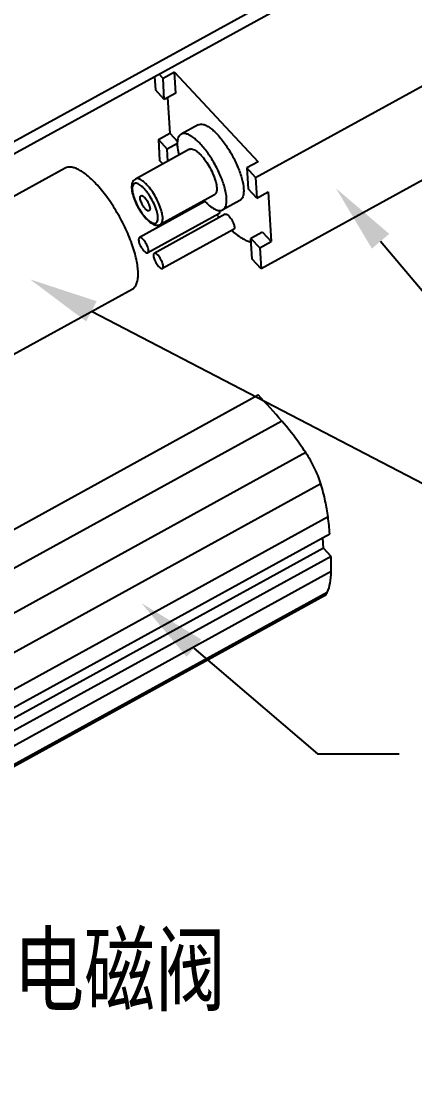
# Model space of a CAD drawing. Header units: millimetres. Extents: x 1514 to 2054, y 119 to 530.
# Drawn here: x 1791.4 to 1814.1, y 275.6 to 336.9 of the extents above; entities that cross this region are included whole.
import ezdxf
from ezdxf import colors
from ezdxf.entities.mleader import LeaderData, LeaderLine
from ezdxf.math import Vec2, Vec3

# ---------------------------------------------------------------- set-up
doc = ezdxf.new("R2010")
doc.units = ezdxf.units.MM
doc.header["$LTSCALE"] = 30.734
doc.layers.get('0').update_dxf_attribs({"linetype": 'CONTINUOUS'})
doc.layers.add('02___PRT_ALL_AXES', color=7, linetype='CONTINUOUS')
doc.styles.get("Standard").update_dxf_attribs({"font": 'SIMPLEX.SHX', "width": 0.75})

msp = doc.modelspace()

# ---------------------------------------------------------------- linework, layer by layer
at = {"color": 7}
for p, q in [((1771.278, 319.106), (1813.423, 342.298)), ((1813.465, 341.586), (1771.32, 318.394)), ((1804.945, 327.868), (1816.527, 334.241)), ((1799.11, 333.687), (1799.155, 332.926)), ((1799.596, 333.586), (1799.368, 333.829)), ((1800.253, 333.947), (1799.596, 333.586)), ((1799.667, 332.379), (1799.596, 333.586)), ((1800.324, 332.74), (1800.253, 333.947)), ((1800.253, 333.947), (1805.09, 328.777)), ((1799.667, 332.379), (1799.155, 332.926)), ((1800.324, 332.74), (1799.667, 332.379)), ((1799.86, 332.485), (1799.982, 330.417)), ((1799.324, 330.056), (1799.982, 330.417)), ((1799.982, 330.417), (1800.425, 329.943)), ((1801.622, 330.91), (1800.637, 330.368)), ((1799.324, 330.056), (1799.396, 328.849)), ((1799.324, 330.056), (1799.837, 329.508)), ((1800.422, 329.83), (1799.837, 329.508)), ((1801.119, 329.492), (1797.997, 327.774)), ((1799.878, 328.809), (1799.837, 329.508)), ((1799.584, 328.647), (1799.396, 328.849)), ((1805.09, 328.777), (1804.433, 328.415)), ((1816.839, 328.956), (1805.257, 322.583)), ((1804.433, 328.415), (1804.504, 327.208)), ((1804.945, 327.868), (1804.433, 328.415)), ((1804.945, 327.868), (1805.016, 326.661)), ((1802.565, 326.863), (1799.444, 325.146)), ((1805.016, 326.661), (1804.504, 327.208)), ((1805.016, 326.661), (1805.673, 327.023)), ((1805.673, 327.023), (1805.843, 324.152)), ((1802.016, 326.47), (1798.228, 324.385)), ((1804.033, 326.53), (1803.047, 325.987)), ((1802.817, 325.769), (1798.71, 323.509)), ((1803.188, 325.733), (1799.081, 323.473)), ((1799.297, 325.556), (1799.296, 325.579)), ((1802.85, 325.547), (1802.773, 325.63)), ((1803.67, 324.857), (1799.564, 322.597)), ((1805.331, 324.699), (1804.674, 324.338)), ((1804.674, 324.338), (1805.186, 323.79)), ((1804.745, 323.131), (1804.674, 324.338)), ((1805.331, 324.699), (1805.843, 324.152)), ((1805.186, 323.79), (1805.843, 324.152)), ((1805.186, 323.79), (1805.257, 322.583)), ((1805.257, 322.583), (1804.745, 323.131)), ((1778.814, 300.822), (1805.099, 315.286)), ((1806.456, 313.774), (1780.171, 299.31)), ((1807.834, 311.952), (1781.549, 297.488)), ((1808.711, 310.133), (1757.702, 282.064)), ((1809.127, 308.231), (1758.118, 280.162)), ((1758.221, 279.18), (1809.23, 307.249)), ((1808.861, 306.42), (1808.825, 307.026)), ((1808.861, 306.42), (1757.853, 278.351)), ((1809.307, 305.944), (1758.298, 277.875)), ((1809.307, 305.944), (1808.861, 306.42)), ((1809.314, 305.064), (1758.305, 276.995)), ((1757.916, 275.611), (1808.925, 303.68)), ((1809.081, 303.856), (1758.072, 275.787))]:
    msp.add_line(p, q, dxfattribs=at)
for centre, radius, start, end in [((1798.979, 327.31), 1.2, 182.0343, 183.38442), ((1799.097, 327.317), 1.318, 183.40565, 185.82248), ((1799.231, 327.33), 1.452, 185.79742, 186.66548), ((1798.534, 327.218), 0.719, 175.90753, 178.21199), ((1798.672, 327.215), 0.857, 178.25847, 182.09643), ((1798.7, 327.215), 0.885, 182.07663, 183.06147), ((1799.067, 327.234), 1.253, 183.01487, 183.38017), ((1798.422, 325.479), 1.154, 2.03588, 3.386), ((1807.848, 330.376), 6.949, 222.25724, 222.47313), ((1807.709, 330.248), 6.759, 222.47125, 223.08945), ((1807.007, 328.499), 5.051, 227.12946, 227.48422), ((1806.915, 328.398), 4.914, 227.48382, 227.92416), ((1766.575, 279.358), 52.678, 40.79393, 43.00356), ((1782.034, 304.899), 27.297, 4.93863, 7.01178), ((1790.046, 305.349), 19.27, 359.15129, 1.76788)]:
    msp.add_arc(centre, radius, start, end, dxfattribs=at)
for points, knots in [([(1800.637, 330.368), (1800.596, 330.345), (1800.53, 330.284), (1800.468, 330.166), (1800.415, 329.973), (1800.412, 329.811), (1800.419, 329.698)], [0, 0, 0, 0, 0.190143, 0.351478, 0.538007, 1, 1, 1, 1]), ([(1803.264, 326.657), (1803.253, 326.852), (1803.17, 327.278), (1802.942, 327.93), (1802.613, 328.607), (1802.276, 329.149), (1801.98, 329.544), (1801.758, 329.801), (1801.539, 330.019), (1801.327, 330.193), (1801.128, 330.319), (1800.944, 330.395), (1800.778, 330.417), (1800.677, 330.39), (1800.637, 330.368)], [0, 0, 0, 0, 0.120543, 0.266068, 0.425031, 0.583916, 0.65909, 0.729292, 0.793165, 0.849627, 0.898005, 0.938248, 0.971353, 1, 1, 1, 1]), ([(1801.622, 330.91), (1801.663, 330.932), (1801.763, 330.959), (1801.93, 330.937), (1802.114, 330.862), (1802.313, 330.736), (1802.525, 330.562), (1802.744, 330.343), (1802.965, 330.086), (1803.262, 329.692), (1803.599, 329.15), (1803.927, 328.472), (1804.155, 327.821), (1804.239, 327.394), (1804.25, 327.199)], [0, 0, 0, 0, 0.028647, 0.061752, 0.101996, 0.150374, 0.206837, 0.27071, 0.340912, 0.416086, 0.574967, 0.733929, 0.879456, 1, 1, 1, 1]), ([(1800.419, 329.698), (1800.422, 329.657), (1800.438, 329.476), (1800.473, 329.298), (1800.508, 329.162)], [0, 0, 0, 0, 0.227836, 1, 1, 1, 1]), ([(1801.119, 329.492), (1801.143, 329.505), (1801.203, 329.521), (1801.303, 329.508), (1801.413, 329.462), (1801.533, 329.387), (1801.66, 329.282), (1801.843, 329.1), (1802.066, 328.818), (1802.305, 328.435), (1802.502, 328.029), (1802.639, 327.638), (1802.689, 327.382), (1802.695, 327.265)], [0, 0, 0, 0, 0.02865, 0.061757, 0.102003, 0.150384, 0.206852, 0.27073, 0.416034, 0.574929, 0.733904, 0.879441, 1, 1, 1, 1]), ([(1797.997, 327.774), (1797.955, 327.751), (1797.881, 327.687), (1797.813, 327.559), (1797.781, 327.417), (1797.778, 327.318), (1797.78, 327.267)], [0, 0, 0, 0, 0.248729, 0.490376, 0.737901, 1, 1, 1, 1]), ([(1797.827, 327.346), (1797.826, 327.34), (1797.821, 327.315), (1797.818, 327.289), (1797.817, 327.27)], [0, 0, 0, 0, 0.237341, 1, 1, 1, 1]), ([(1799.296, 325.579), (1799.289, 325.697), (1799.233, 325.958), (1799.082, 326.351), (1798.904, 326.684), (1798.736, 326.938), (1798.605, 327.109), (1798.473, 327.256), (1798.344, 327.376), (1798.221, 327.464), (1798.109, 327.518), (1798.007, 327.536), (1797.917, 327.511), (1797.855, 327.441), (1797.835, 327.38), (1797.827, 327.346)], [0, 0, 0, 0, 0.131015, 0.290773, 0.462133, 0.546146, 0.625833, 0.699034, 0.763929, 0.819216, 0.86442, 0.900514, 0.931013, 0.962214, 1, 1, 1, 1]), ([(1799.574, 325.547), (1799.567, 325.664), (1799.517, 325.92), (1799.38, 326.311), (1799.184, 326.718), (1798.945, 327.101), (1798.722, 327.382), (1798.539, 327.565), (1798.412, 327.669), (1798.292, 327.745), (1798.182, 327.79), (1798.082, 327.804), (1798.022, 327.787), (1797.997, 327.774)], [0, 0, 0, 0, 0.120556, 0.26609, 0.425067, 0.583962, 0.729269, 0.793147, 0.849615, 0.897996, 0.938242, 0.971349, 1, 1, 1, 1]), ([(1797.788, 327.162), (1797.802, 327.045), (1797.859, 326.799), (1797.999, 326.431), (1798.189, 326.06), (1798.413, 325.717), (1798.655, 325.43), (1798.871, 325.243), (1799.047, 325.144), (1799.178, 325.102), (1799.315, 325.095), (1799.404, 325.124), (1799.444, 325.146)], [0, 0, 0, 0, 0.123387, 0.264065, 0.413522, 0.560393, 0.694083, 0.807927, 0.857813, 0.905279, 0.951938, 1, 1, 1, 1]), ([(1797.816, 327.16), (1797.82, 327.1), (1797.838, 326.971), (1797.91, 326.692), (1798.059, 326.324), (1798.296, 325.904), (1798.531, 325.593), (1798.729, 325.397), (1798.863, 325.292), (1798.986, 325.227), (1799.098, 325.202), (1799.197, 325.227), (1799.263, 325.306), (1799.296, 325.421), (1799.299, 325.507), (1799.297, 325.556)], [0, 0, 0, 0, 0.062519, 0.134683, 0.299295, 0.473364, 0.63412, 0.703144, 0.762007, 0.809849, 0.847433, 0.878525, 0.910431, 0.949926, 1, 1, 1, 1]), ([(1798.576, 326.043), (1798.517, 326.106), (1798.441, 326.214), (1798.359, 326.369), (1798.311, 326.487), (1798.28, 326.598), (1798.265, 326.702), (1798.281, 326.789), (1798.315, 326.807)], [0, 0, 0, 0, 0.301433, 0.462182, 0.615458, 0.751459, 0.862475, 1, 1, 1, 1]), ([(1798.315, 326.807), (1798.343, 326.823), (1798.408, 326.805), (1798.476, 326.756), (1798.516, 326.718), (1798.537, 326.696)], [0, 0, 0, 0, 0.3689, 0.651829, 1, 1, 1, 1]), ([(1798.537, 326.696), (1798.596, 326.633), (1798.672, 326.525), (1798.753, 326.37), (1798.802, 326.252), (1798.833, 326.14), (1798.848, 326.037), (1798.832, 325.95), (1798.797, 325.931)], [0, 0, 0, 0, 0.301433, 0.462182, 0.615458, 0.751459, 0.862475, 1, 1, 1, 1]), ([(1802.695, 327.265), (1802.698, 327.218), (1802.698, 327.139), (1802.682, 327.036), (1802.656, 326.961), (1802.618, 326.901), (1802.583, 326.873), (1802.565, 326.863)], [0, 0, 0, 0, 0.321606, 0.527324, 0.704552, 0.858874, 1, 1, 1, 1]), ([(1804.25, 327.199), (1804.253, 327.158), (1804.255, 327.079), (1804.249, 326.949), (1804.228, 326.818), (1804.185, 326.692), (1804.121, 326.593), (1804.063, 326.546), (1804.033, 326.53)], [0, 0, 0, 0, 0.167675, 0.321807, 0.527421, 0.704607, 0.858914, 1, 1, 1, 1]), ([(1801.96, 326.523), (1802.061, 326.417), (1802.254, 326.234), (1802.515, 326.055), (1802.709, 325.973), (1802.835, 325.945), (1802.949, 325.947), (1803.017, 325.971), (1803.047, 325.987)], [0, 0, 0, 0, 0.342852, 0.62126, 0.735477, 0.834271, 0.92069, 1, 1, 1, 1]), ([(1803.047, 325.987), (1803.088, 326.01), (1803.154, 326.071), (1803.216, 326.189), (1803.269, 326.382), (1803.271, 326.543), (1803.264, 326.657)], [0, 0, 0, 0, 0.190143, 0.351478, 0.538007, 1, 1, 1, 1]), ([(1798.797, 325.931), (1798.769, 325.916), (1798.704, 325.934), (1798.636, 325.983), (1798.596, 326.021), (1798.576, 326.043)], [0, 0, 0, 0, 0.3689, 0.651829, 1, 1, 1, 1]), ([(1799.444, 325.146), (1799.467, 325.159), (1799.511, 325.198), (1799.553, 325.284), (1799.575, 325.395), (1799.577, 325.476), (1799.575, 325.52)], [0, 0, 0, 0, 0.193142, 0.414268, 0.680994, 1, 1, 1, 1]), ([(1802.86, 325.903), (1802.861, 325.888), (1802.862, 325.841), (1802.845, 325.785), (1802.817, 325.769)], [0, 0, 0, 0, 0.329477, 1, 1, 1, 1]), ([(1802.854, 325.955), (1802.855, 325.95), (1802.858, 325.933), (1802.86, 325.916), (1802.86, 325.903)], [0, 0, 0, 0, 0.26259, 1, 1, 1, 1]), ([(1803.188, 325.733), (1803.229, 325.755), (1803.327, 325.705), (1803.417, 325.618), (1803.505, 325.508), (1803.584, 325.381), (1803.649, 325.245), (1803.695, 325.115), (1803.712, 325.03), (1803.714, 324.991)], [0, 0, 0, 0, 0.144613, 0.265646, 0.41196, 0.571955, 0.732043, 0.878597, 1, 1, 1, 1]), ([(1803.714, 324.991), (1803.715, 324.975), (1803.716, 324.929), (1803.699, 324.872), (1803.67, 324.857)], [0, 0, 0, 0, 0.329477, 1, 1, 1, 1]), ([(1798.228, 324.385), (1798.22, 324.381), (1798.2, 324.362), (1798.184, 324.314), (1798.183, 324.274), (1798.184, 324.252)], [0, 0, 0, 0, 0.190494, 0.537171, 1, 1, 1, 1]), ([(1798.184, 324.252), (1798.187, 324.213), (1798.203, 324.127), (1798.249, 323.997), (1798.315, 323.861), (1798.393, 323.734), (1798.481, 323.625), (1798.571, 323.537), (1798.669, 323.487), (1798.71, 323.509)], [0, 0, 0, 0, 0.121401, 0.267945, 0.428025, 0.58802, 0.734339, 0.855376, 1, 1, 1, 1]), ([(1798.753, 323.643), (1798.751, 323.682), (1798.734, 323.768), (1798.689, 323.898), (1798.623, 324.033), (1798.544, 324.161), (1798.456, 324.27), (1798.366, 324.357), (1798.269, 324.408), (1798.228, 324.385)], [0, 0, 0, 0, 0.121401, 0.267945, 0.428025, 0.58802, 0.734339, 0.855376, 1, 1, 1, 1]), ([(1803.622, 324.751), (1803.716, 324.666), (1803.899, 324.513), (1804.177, 324.326), (1804.436, 324.197), (1804.609, 324.149), (1804.689, 324.138)], [0, 0, 0, 0, 0.304933, 0.573357, 0.804365, 1, 1, 1, 1]), ([(1798.71, 323.509), (1798.718, 323.514), (1798.738, 323.532), (1798.754, 323.581), (1798.755, 323.621), (1798.753, 323.643)], [0, 0, 0, 0, 0.190494, 0.537171, 1, 1, 1, 1]), ([(1799.081, 323.473), (1799.073, 323.469), (1799.053, 323.45), (1799.037, 323.402), (1799.037, 323.362), (1799.038, 323.339)], [0, 0, 0, 0, 0.190494, 0.537171, 1, 1, 1, 1]), ([(1799.038, 323.339), (1799.04, 323.3), (1799.057, 323.215), (1799.102, 323.085), (1799.168, 322.949), (1799.247, 322.822), (1799.335, 322.712), (1799.425, 322.625), (1799.523, 322.575), (1799.564, 322.597)], [0, 0, 0, 0, 0.121401, 0.267945, 0.428025, 0.58802, 0.734339, 0.855376, 1, 1, 1, 1]), ([(1799.607, 322.731), (1799.605, 322.77), (1799.588, 322.855), (1799.542, 322.985), (1799.477, 323.121), (1799.398, 323.248), (1799.31, 323.358), (1799.22, 323.445), (1799.122, 323.495), (1799.081, 323.473)], [0, 0, 0, 0, 0.121401, 0.267945, 0.428025, 0.58802, 0.734339, 0.855376, 1, 1, 1, 1]), ([(1799.564, 322.597), (1799.572, 322.601), (1799.592, 322.62), (1799.608, 322.668), (1799.608, 322.708), (1799.607, 322.731)], [0, 0, 0, 0, 0.190494, 0.537171, 1, 1, 1, 1]), ([(1807.834, 311.952), (1807.724, 312.116), (1807.292, 312.744), (1806.824, 313.347), (1806.456, 313.774)], [0, 0, 0, 0, 0.259675, 1, 1, 1, 1]), ([(1808.711, 310.133), (1808.616, 310.447), (1808.362, 311.076), (1808.027, 311.664), (1807.834, 311.952)], [0, 0, 0, 0, 0.486299, 1, 1, 1, 1]), ([(1809.127, 308.231), (1809.089, 308.537), (1808.975, 309.177), (1808.809, 309.806), (1808.711, 310.133)], [0, 0, 0, 0, 0.473981, 1, 1, 1, 1]), ([(1809.081, 303.856), (1809.161, 304.025), (1809.278, 304.426), (1809.31, 304.839), (1809.314, 305.064)], [0, 0, 0, 0, 0.453412, 1, 1, 1, 1]), ([(1808.925, 303.68), (1808.958, 303.698), (1809.021, 303.75), (1809.063, 303.818), (1809.081, 303.856)], [0, 0, 0, 0, 0.47645, 1, 1, 1, 1])]:
    msp.add_open_spline(points, degree=3, knots=knots, dxfattribs=at)
at = {"layer": '02___PRT_ALL_AXES', "color": 7}
for p, q in [((1793.947, 328.398), (1773.412, 317.099)), ((1797.803, 321.39), (1777.269, 310.09))]:
    msp.add_line(p, q, dxfattribs=at)
for points, knots in [([(1795.721, 327.504), (1795.635, 327.595), (1795.466, 327.767), (1795.207, 327.995), (1794.958, 328.181), (1794.721, 328.322), (1794.498, 328.418), (1794.293, 328.465), (1794.106, 328.463), (1793.995, 328.425), (1793.947, 328.398)], [0, 0, 0, 0, 0.17921, 0.343532, 0.491594, 0.622691, 0.736873, 0.83541, 0.921337, 1, 1, 1, 1]), ([(1797.803, 321.39), (1797.832, 321.405), (1797.886, 321.442), (1797.983, 321.542), (1798.077, 321.713), (1798.141, 321.968), (1798.164, 322.275), (1798.143, 322.63), (1798.081, 323.026), (1797.978, 323.458), (1797.784, 324.087), (1797.452, 324.898), (1796.953, 325.848), (1796.378, 326.73), (1795.945, 327.264), (1795.721, 327.504)], [0, 0, 0, 0, 0.014008, 0.028484, 0.060336, 0.098016, 0.142616, 0.194384, 0.253035, 0.317935, 0.388206, 0.540465, 0.700151, 0.856732, 1, 1, 1, 1])]:
    msp.add_open_spline(points, degree=3, knots=knots, dxfattribs=at)

# ---------------------------------------------------------------- leaders
at = {"color": 3}
ml = msp.add_multileader_mtext('Standard', dxfattribs=at)
ml.set_content('{\\fSimSun|b0|i0|c134|p2;电磁阀}', color=3)
ml.set_leader_properties()
ml.build(insert=Vec2(0, 0))
ml.multileader.update_dxf_attribs({"text_right_attachment_type": 6, "dogleg_length": 0.36})
ctx = ml.context
ctx.base_point, ctx.plane_origin = Vec3(1820.589, 319.749), Vec3(1809.585, 327.235)
ctx.right_attachment = 6
notes = []
notes.append((ctx, [(0, (1, 1, 0), (1815.885, 319.749), (1, 0), 4.705, [(0, [(1809.585, 327.235)], 0, [])])]))
ctx.mtext.insert, ctx.mtext.flow_direction = Vec3(1822.589, 322.016), 5
ml = msp.add_multileader_mtext('Standard', dxfattribs=at)
ml.set_content('{\\fSimSun|b0|i0|c134|p2;料仓}', color=3)
ml.set_leader_properties()
ml.build(insert=Vec2(0, 0))
ml.multileader.update_dxf_attribs({"text_right_attachment_type": 6, "dogleg_length": 0.36})
ctx = ml.context
ctx.base_point, ctx.plane_origin = Vec3(1826.418, 306.446), Vec3(1811.534, 315.166)
ctx.right_attachment = 6
notes.append((ctx, [(0, (1, 1, 0), (1821.714, 306.446), (1, 0), 4.705, [(0, [(1791.907, 321.971)], 0, [])])]))
ctx.mtext.insert, ctx.mtext.flow_direction = Vec3(1828.418, 308.724), 5
ml = msp.add_multileader_mtext('Standard', dxfattribs=at)
ml.set_content('{\\fSimSun|b0|i0|c134|p2;电磁阀}', color=3)
ml.set_leader_properties()
ml.build(insert=Vec2(0, 0))
ml.multileader.update_dxf_attribs({"text_right_attachment_type": 6, "dogleg_length": 0.36})
ctx = ml.context
ctx.base_point, ctx.plane_origin = Vec3(1788.946, 281.792), Vec3(1852.838, 323.126)
ctx.right_attachment = 6
notes.append((ctx, [(0, (1, 1, 0), (1784.242, 281.792), (1, 0), 4.705, [(0, [(1769.252, 305.601)], 0, [])])]))
ctx.mtext.insert, ctx.mtext.flow_direction = Vec3(1790.946, 284.058), 5
ml = msp.add_multileader_mtext('Standard', dxfattribs=at)
ml.set_content('{\\fSimSun|b0|i0|c134|p2;主体支架}', color=3)
ml.set_leader_properties()
ml.build(insert=Vec2(0, 0))
ml.multileader.update_dxf_attribs({"text_right_attachment_type": 6, "dogleg_length": 0.36})
ctx = ml.context
ctx.base_point, ctx.plane_origin = Vec3(1813.229, 294.523), Vec3(1798.344, 303.242)
ctx.right_attachment = 6
notes.append((ctx, [(0, (1, 1, 0), (1808.525, 294.523), (1, 0), 4.705, [(0, [(1798.344, 303.242)], 0, [])])]))
ctx.mtext.insert, ctx.mtext.flow_direction = Vec3(1815.229, 296.8), 5
for ctx, leaders in notes:
    for number, flags, end, landing, length, lines in leaders:
        leader = LeaderData()
        leader.index, (leader.has_last_leader_line, leader.has_dogleg_vector, leader.attachment_direction) = number, flags
        leader.last_leader_point, leader.dogleg_vector, leader.dogleg_length = Vec3(end), Vec3(landing), length
        for number, points, colour, breaks in lines:
            line = LeaderLine()
            line.index, line.vertices, line.color, line.breaks = number, Vec3.list(points), colors.encode_raw_color(colour), breaks
            leader.lines.append(line)
        ctx.leaders.append(leader)

doc.saveas('drawing.dxf')
